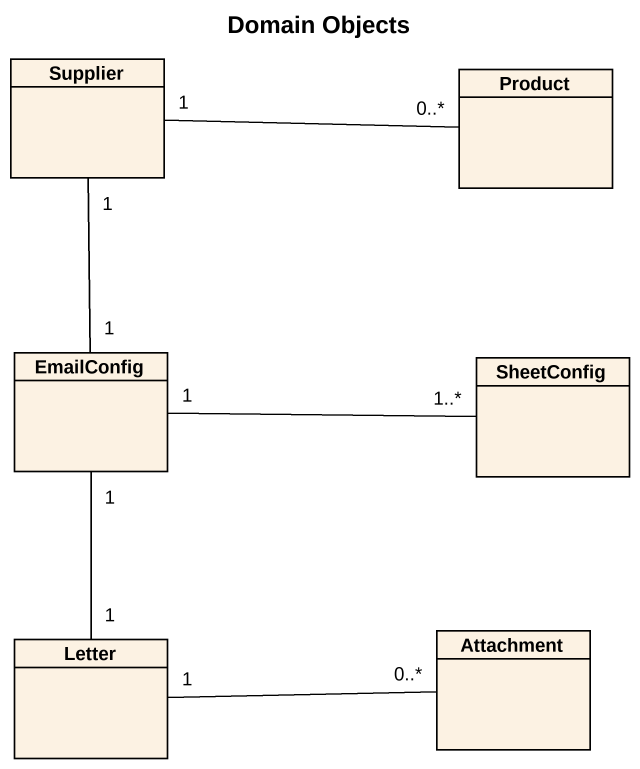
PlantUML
@startuml
title Domain Objects
hide circle
hide empty members
class Supplier
class Product
class EmailConfig
class SheetConfig
class Letter
class Attachment
Supplier "1" -right- "0..*" Product
Supplier "1" -- "1" EmailConfig
EmailConfig "1" -right- "1..*" SheetConfig
EmailConfig "1" -- "1" Letter
Letter "1" -right- "0..*" Attachment
@enduml
